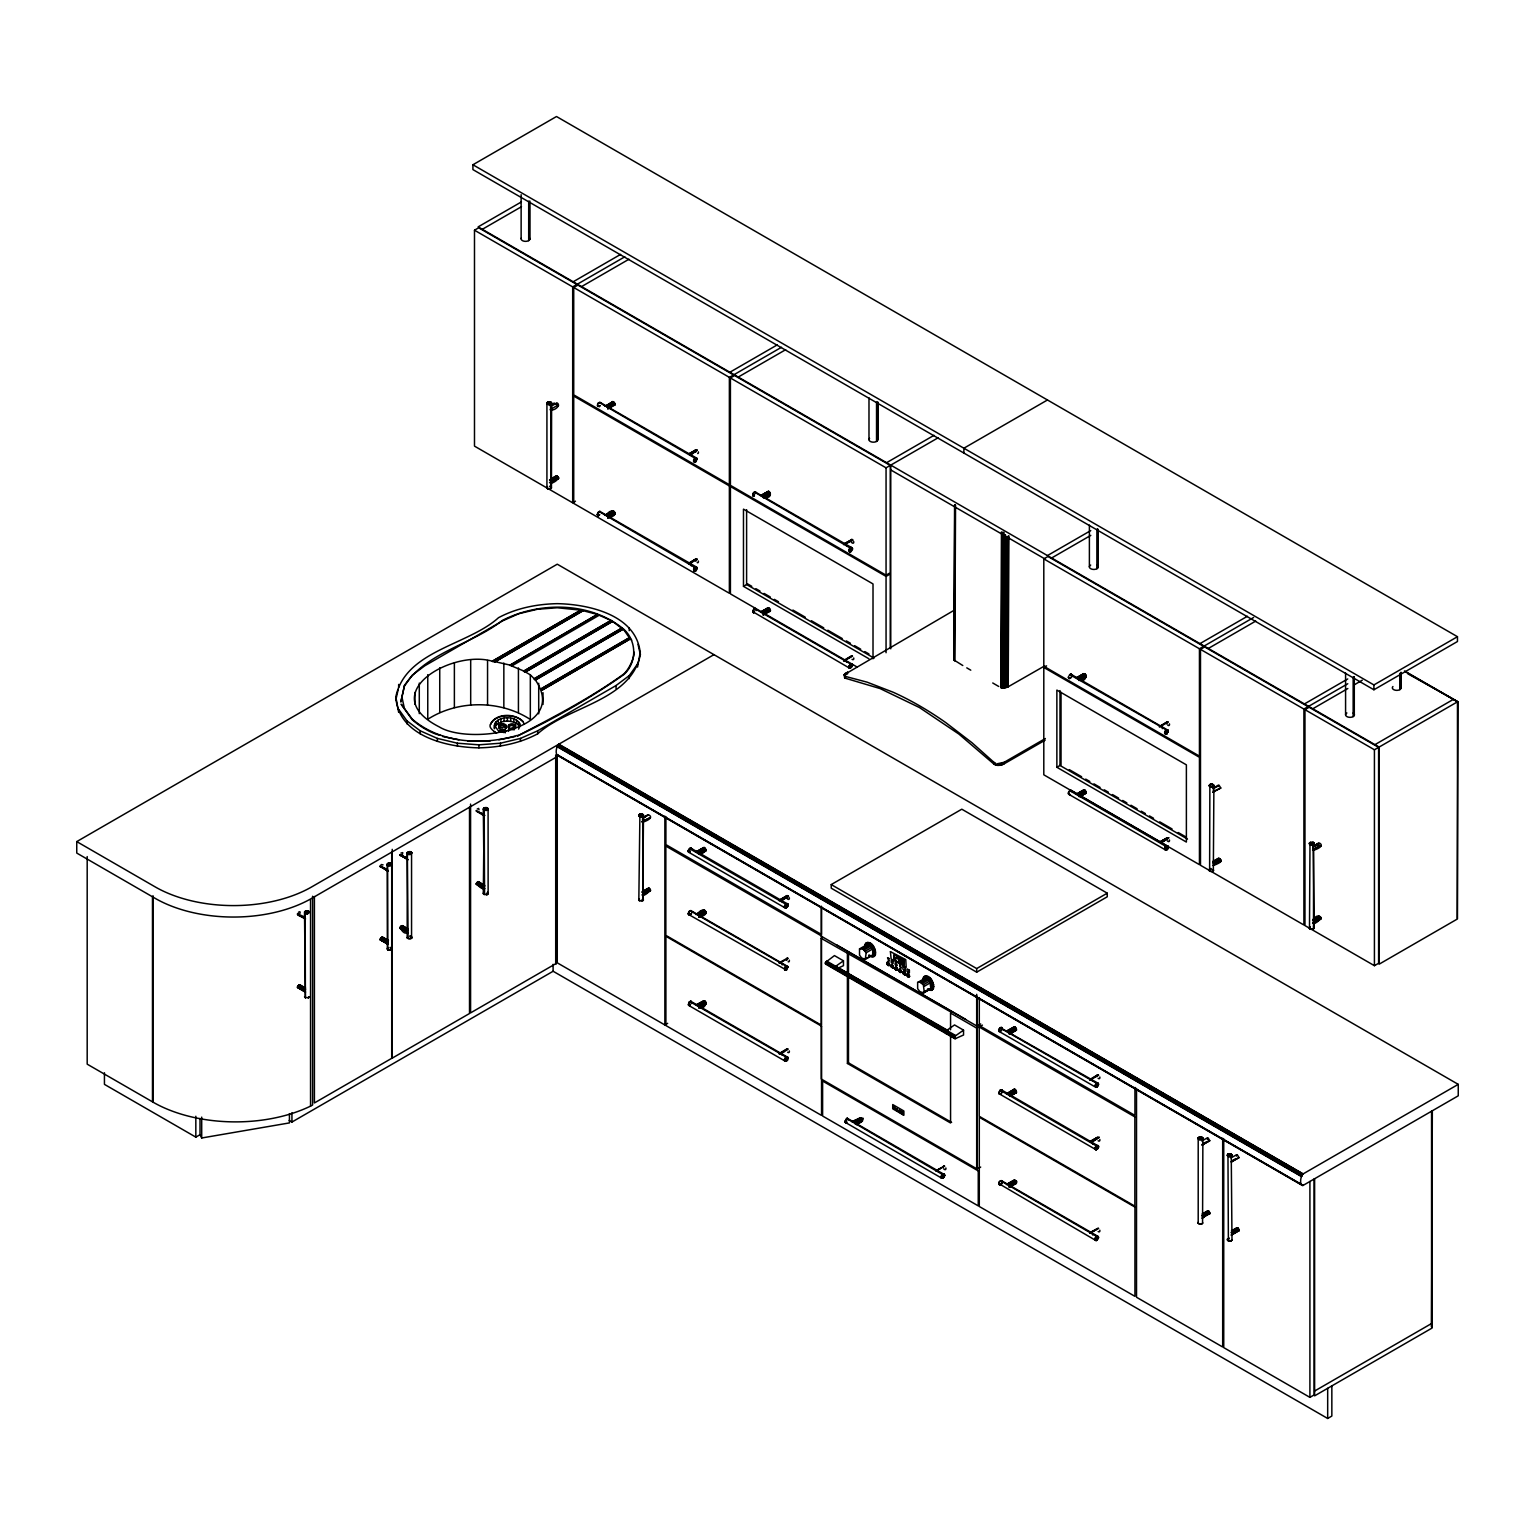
<?xml version="1.0" encoding="UTF-8"?>
<svg xmlns="http://www.w3.org/2000/svg" width="1535" height="1535" viewBox="0 0 1535 1535"><rect width="100%" height="100%" fill="white"/><g stroke="black" fill="none" stroke-linecap="round" stroke-linejoin="round"><path stroke-width="1.5" d="M306.271 910.946L307.576 910.946L304.506 911.982L305.388 997.788L305.177 913.191L307.576 913.747L305.177 913.191M305.158 913.363L305.561 911.08M309.015 911.617C308.497 910.888 309.878 912.941 306.271 913.747M309.341 996.867L308.286 997.769L309.302 997.021M388.01 949.513L387.856 947.728M387.76 863.821L391.348 865.452L387.204 864.972C386.954 861.73 392.327 863.917 390.255 863.073M387.53 949.493L387.204 948.381M387.53 863.86L387.76 949.532M391.694 949.493L390.178 947.958C393.344 947.018 390.523 951.163 392.039 948.381M391.694 863.86C392.634 866.258 391.31 862.401 390.792 864.761M407.044 937.674C408.252 936.12 407.715 939.88 407.37 937.386M407.849 852.385C409.672 857.451 413.241 848.606 407.849 852.884M407.37 853.057L408.099 938.576M407.696 938.307L411.111 938.557L410.114 935.889M411.553 938.038L411.553 852.405M483.314 893.639L484.197 807.813L484.542 894.464L483.352 893.063M483.64 808.369L483.314 809.482L484.101 808.35M483.851 808.331L486.365 810.518L488.092 809.329L485.079 807.717L486.365 807.583M487.804 894.003L487.497 892.238L486.902 894.464L488.13 893.639L488.092 808.6M488.13 809.482L487.804 808.369M547.458 488.706C550.182 489.358 545.443 488.84 547.419 486.518M547.419 404.415L551.564 402.861L549.837 404.779L546.767 403.763L547.534 402.132L550.931 402.228L550.796 487.804M547.323 402.611L547.822 403.686M549.818 489.07L548.532 488.936L550.854 488.802L550.547 487.247M551.449 488.188L551.602 403.014L550.547 402.112L551.602 403.014M597.537 405.662C598.228 405.643 595.887 404.377 599.283 406.564L600.166 405.777M638.713 900.162L641.688 901.237L642.263 899.452M638.713 815.699L639.462 814.72L639.308 816.505L641.726 816.869L643.491 815.852L642.263 814.279L643.491 815.104L642.704 900.393M638.829 900.277L639.903 814.279L638.675 815.852M638.829 814.836L639.347 816.332L643.491 815.852M639.212 900.412L639.423 898.973M642.935 900.412L642.858 814.471L639.308 814.471M688.332 913.287L688.563 914.591M690.251 850.908L688.236 851.004L690.251 852.443M597.748 513.553L597.364 514.59L599.763 511.347L696.852 567.278C698.905 568.526 690.808 570.348 695.163 567.01L696.967 567.681L696.218 570.387L697.159 568.295M752.668 611.39L753.129 612.542L754.664 608.589L852.309 664.981L852.155 666.42L852.309 664.981M754.069 495.268C754.452 497.781 750.749 493.56 754.664 494.73M787.743 1058.018L689.771 1001.549L691.134 1001.3L689.062 1002.413L690.942 1001.242M787.877 967.031L786.131 970.216L787.896 967.165L690.251 910.773L689.062 911.636L690.366 910.735M788.127 904.998L787.743 906.187L787.666 903.846L787.896 905.42L689.656 848.702L691.134 848.126L689.062 849.22L690.059 848.279M852.558 548.839L852.155 550.029L852.078 547.688L852.309 549.242L754.664 492.198L753.493 493.061L754.664 492.198M845.919 1122.91L844.883 1121.529L846.629 1118.516L944.466 1175.657L944.236 1174.083L944.62 1175.522M998.748 1183.619C999.65 1181.029 997.712 1184.828 1000.168 1183.888M998.748 1030.426C997.769 1027.913 1001.664 1033.515 999.573 1030.848M1068.398 793.384C1068.456 790.391 1068.878 796.492 1068.475 793.077M1068.398 677.28L1069.511 678.796C1067.458 674.057 1068.552 680.216 1071.085 677.664M1098.638 1237.613L1000.762 1180.818L999.515 1181.566L1002.278 1180.952M1098.638 1084.42L1000.168 1027.97L1001.645 1027.395L999.573 1028.488L1000.571 1027.548M1168.288 847.224L1167.886 848.414L1167.809 846.073L1168.058 847.646L1069.837 790.717L1072.159 791.6M1167.809 732.022C1166.37 733.135 1170.361 729.777 1166.274 729.835L1164.758 731.754L1166.159 733.96L1164.509 732.905L1165.986 734.114M1201.118 1224.124C1203.056 1223.376 1197.991 1225.256 1198.087 1222.378M1201.656 1138.605C1205.282 1139.91 1197.626 1136.572 1198.048 1138.816M1199.295 1138.605L1199.833 1139.833L1198.605 1137.665M1202.327 1223.376L1202.212 1223.76M1201.118 1136.917L1198.701 1137.416L1202.884 1138.068L1202.557 1223.337M1210.827 868.503L1209.695 868.887C1207.278 873.684 1217.62 870.479 1211.902 869.482M1209.618 870.671L1209.868 784.999M1213.091 870.172L1212.65 869.731M1213.341 870.671L1213.897 785.383L1212.65 784.558L1213.897 786.131L1212.113 787.148L1209.1 785.958L1212.074 786.764L1213.552 785.018M1227.348 1155.548L1228.115 1154.569L1227.962 1156.354L1230.36 1156.718L1232.144 1155.702L1231.588 1154.55L1232.144 1155.702M1228.115 1240.242C1226.906 1238.649 1230.705 1242.352 1229.286 1240.932M1229.17 1153.706L1230.36 1153.936L1227.962 1154.301L1228.365 1239.186M1231.588 1240.261C1233.795 1238.131 1228.614 1242.678 1231.454 1240.645M1231.991 1240.127L1231.243 1154.032C1230.705 1152.593 1232.624 1157.217 1227.866 1155.126M1309.489 928.445L1309.988 842.638L1312.387 842.12L1313.519 842.638L1313.519 926.775C1315.61 931.649 1307.762 927.562 1310.142 928.56M1309.489 843.003L1309.336 844.02L1310.583 842.466M1309.892 928.579L1310.238 927.332M1310.142 842.888C1311.926 847.473 1309.7 841.084 1309.988 844.672L1313.519 844.672L1313.365 843.387L1313.519 844.672M1313.615 928.579L1313.519 926.775M1313.288 842.35L1314.171 928.176L1313.116 929.078M962.79 665.518L953.83 659.916L954.578 504.919M954.079 660.261L954.808 506.895M954.405 660.587L955.135 504.861M954.808 660.875L955.538 505.13M1001.453 531.916L1000.724 687.642L1007.574 687.124L1044.606 665.941M1001.281 687.834L1002.01 534.487M1001.894 687.968L1002.624 532.242M1002.566 688.064L1003.295 532.319M1003.257 688.083L1004.005 532.357M1003.986 688.064L1004.715 534.717M1004.734 687.987L1005.463 534.64M1005.483 687.834L1006.192 536.905M1006.212 687.661L1006.922 536.713M1006.922 687.411L1007.632 536.463M1007.574 687.124L1008.303 536.195M1008.207 686.817L1008.917 535.868M492.332 661.24L580.825 610.143L492.332 661.24C451.923 649.171 374.387 694.031 439.432 726.995C468.866 745.012 570.195 730.948 535.293 679.851L622.98 629.235L621.656 628.199L534.161 678.7L535.293 680.159L622.98 629.235M894.521 1108.75L894.54 1107.119L895.96 1109.594M896.862 1110.093L896.881 1108.481L897.841 1110.668M899.184 1111.436L899.203 1109.805L899.702 1111.743M900.585 1112.261L900.623 1110.63L901.563 1112.817M902.446 1113.335L902.465 1111.705L903.002 1113.642M870.153 943.219L869.386 944.908A6.428 3.703 60 0 0 864.838 947.536L866.2 942.835C875.564 939.42 879.977 962.656 868.714 955.115M929.73 990.363L928.675 989.461A6.428 3.703 60 0 0 930.671 981.786A6.428 3.703 60 0 0 923.091 979.867L924.319 976.375C933.203 972.921 938.269 995.313 927.505 988.943M600.799 402.611L598.036 403.225L599.283 402.477L697.082 459.425L695.163 457.833M689.004 911.521L688.467 913.843M689.004 1002.297C689.119 1005.981 686.97 1004.811 690.251 1004.082M753.416 492.946L753.129 496.15L752.745 494.692M999.515 1181.566L999.016 1182.43M1069.339 791.273C1066.23 794.055 1073.464 788.376 1069.837 790.717M786.304 907.876L787.014 903.482M787.186 1056.809C784.538 1058.037 789.431 1057.193 786.131 1056.905C783.253 1059.438 787.8 1063.563 788.127 1058.191M850.543 551.641C854.534 548.053 846.879 555.248 850.428 548.954L851.426 547.323L849.009 549.453L849.22 551.564M849.22 667.974L850.543 663.945L849.929 666.209C852.846 667.955 851.522 667.456 849.009 667.898M1097.813 1148.832L1098.177 1147.585L1095.952 1149.792L1097.525 1148.717M1167.521 849.335C1164.605 852.347 1169.747 846.15 1167.329 849.315M558.567 744.398L1302.985 1174.006C1300.107 1176.578 1299.454 1186.248 1303.119 1185.385L1458.25 1095.817L1458.25 1084.362L1303.119 1173.91L558.836 744.206C555.977 746.509 554.634 756.083 558.836 755.661M899.606 965.688L901.007 967.587L899.606 964.613L900.297 966.091M388.969 865.989L389.18 865.011M411.84 852.616L411.226 854.17L408.809 854.534L409.039 853.556M548.532 404.779L548.762 403.801M640.44 816.869L640.651 815.891M1210.827 787.148L1209.618 785.555M1229.074 1156.718L1229.286 1155.74M408.809 851.752L410.094 851.618M548.551 401.863L550.95 402.362M1210.827 784.231L1212.113 784.231L1209.695 784.73M864.742 948.246L866.2 942.835M875.775 952.947L873.914 952.774A6.428 3.703 60 0 1 869.386 955.403C877.886 958.128 872.59 942.068 866.162 944.581M922.669 980.021L924.319 976.375M928.675 989.461C935.909 989.173 929.961 976.087 924.281 978.14M1045.143 740.158L1003.967 763.931C1001.108 765.735 993.49 766.675 993.701 762.108L971.962 742.71L945.79 722.62A339.523 196.019 60 0 0 893.178 692.247L867.026 682.135L844.806 676.263L844.212 674.69L954.597 609.99M994.085 764.2L993.701 762.108M994.776 764.603L994.296 762.569M995.563 764.929L994.987 762.972M996.407 765.159L995.755 763.298M997.328 765.313L997.52 763.701L1004.159 762.3L1045.354 738.527M998.268 765.37L998.479 763.758M999.247 765.351L999.458 763.739M1000.244 765.236L1000.455 763.624M1001.223 765.025L1001.434 763.413M1002.182 764.737L1002.393 763.125M1003.103 764.372L1003.295 762.761M1003.967 763.931L1004.159 762.3M887.038 963.212L889.11 965.4L886.961 963.827L888.247 962.522L887.671 965.074L889.283 965.726L889.283 963.308L887.211 962.119L888.247 965.63M890.972 966.148L892.257 964.824L891.47 966.685L893.121 967.722L890.972 966.148L891.394 964.747M894.982 968.47L896.267 969.947L895.193 967.99L896.267 967.146L895.481 969.007L897.131 970.043L894.982 968.47L895.404 967.069M899.069 970.158L901.141 972.346L898.992 970.772L899.414 969.372L901.141 970.369L899.203 971.482L900.277 972.576L901.755 971.713L899.241 969.065L899.203 971.482M903.002 973.094L905.151 974.667L903.002 973.094L904.288 971.77L905.151 972.691L903.213 973.804L905.324 974.994L905.765 974.034L903.252 971.367L903.213 973.804M907.434 974.015L907.511 975.953L909.507 976.202L908.24 976.701L907.434 974.015L909.775 976.356L908.298 977.2L907.262 973.689L909.334 974.898L907.223 976.126L908.298 976.893M867.102 944.294L867.352 942.471M925.221 977.853L925.471 976.03M599.283 511.654L695.739 568.027L694.28 567.797M693.628 459.752C697.849 462.687 692.381 462.208 694.28 458.62L696.334 457.948M754.107 492.332L755.546 491.948L754.184 492.198M786.304 970.293L784.596 970.082M941.818 1174.736C943.929 1179.398 941.684 1177.921 941.818 1174.736L943.871 1174.812L943.584 1173.719M1000.206 1090.195L1001.645 1089.812L1000.206 1090.195L1098.408 1147.106L1098.177 1145.551M1069.837 674.633L1071.277 674.249L1069.837 674.633L1166.274 729.835L1166.159 733.96M1096.642 1087.068C1096.374 1085.053 1093.726 1087.989 1097.813 1086.204L1098.408 1083.998L1098.331 1085.264M508.238 731.389L509.946 729.509L514.417 729.739M408.809 854.534L407.082 853.345M1198.739 1139.296L1198.854 1138.183M613.309 405.067L614.71 405.278L614.979 403.724L612.83 401.575L606.67 405.758M609.318 517.564C621.08 514.724 611.621 506.07 606.67 514.916M695.777 452.077C700.881 443.039 679.545 464.357 697.178 450.081M703.395 849.834L704.277 847.531L705.947 850.793L699.883 854.419M767.807 493.675C767.941 486.192 774.196 499.086 765.62 497.148M699.883 916.855C712.087 914.265 702.934 904.998 697.638 914.054M703.049 1001.703C707.788 998.153 706.177 1009.704 699.883 1007.612M768.21 610.681L769.707 611.544L770.455 610.489L768.21 607.687L762.07 611.87M780.432 962.234L779.204 963.212L788.146 958.377M852.04 655.886L843.617 661.029L852.558 656.193M787.628 1048.846L779.204 1053.989L788.146 1049.134M856.856 1124.503C879.018 1108.174 834.368 1130.125 860.348 1117.691M1013.906 1029.102L1014.788 1026.8L1016.458 1030.062L1010.797 1033.535M1083.192 674.652C1087.586 671.006 1086.761 682.365 1080.448 680.389M1010.395 1096.124L1016.458 1092.479L1015.307 1089.524L1013.906 1089.313L1013.637 1090.848M1016.458 1182.065C995.447 1194.479 1026.282 1179.647 1013.561 1180.971M1083.288 791.388L1084.439 789.758L1086.089 793.019L1080.045 796.646M1098.139 1074.922L1089.716 1080.064L1098.657 1075.229M1167.291 721.699L1159.347 726.918L1168.308 722.083M1096.892 1138.337C1107.426 1132.619 1078.817 1150.118 1098.657 1137.646M1098.657 1228.422L1089.716 1233.257L1096.892 1229.094M1166.542 838.858C1177.076 833.14 1148.449 850.639 1168.308 838.168M498.952 725.364L501.657 727.955L506.224 725.844L501.523 723.829L498.952 725.364L499.374 728.492L499.374 726.995M505.763 726.918L505.763 728.415L506.089 725.288M308.65 997.654L305.158 997.52M487.382 894.521L483.947 894.291M695.72 461.786C692.937 464.856 698.291 455.396 697.082 459.425M697.082 458.984L696.046 461.133M693.839 571.02L695.72 570.943L693.839 571.02L693.628 568.909M694.53 569.255L693.609 570.157L693.839 569.024M752.745 495.133L753.129 494.097M688.332 851.292C688.735 846.955 688.601 855.283 688.332 850.87M688.332 913.728L688.716 912.692M752.745 611.544L753.129 610.508M691.767 912.96L691.556 911.656M755.987 610.661L755.968 609.472M689.656 1004.619L688.332 1004.485L689.196 1002.24M691.575 1003.621L691.556 1002.432M849.949 550.624L848.989 550.7L849.853 548.455L851.714 547.65M849.009 549.453L850.256 551.832M849.738 550.7L849.661 548.34M785.69 907.377L784.596 907.665L784.596 905.612L787.186 903.616M784.366 906.782L787.301 903.827M784.596 905.612L786.131 907.626M784.807 970.158L785.248 966.916L787.301 966.244M787.378 966.743L784.577 969.295L785.248 966.916M784.596 968.048L786.131 970.043M849.949 667.015L849.22 665.96L850.735 664.099M849.009 665.864L850.256 668.243M849.738 667.111L851.426 663.715M785.69 1060.551L784.596 1060.858L784.596 1058.805M784.366 1059.975L785.037 1059.016M787.896 1057.922L786.131 1060.992M945.541 1033.304L946.02 1030.944L954.521 1024.939L963.539 1030.139L963.539 1035.012L955.039 1038.792L825.465 963.98L825.465 962.445L834.445 955.595L843.463 960.814L843.463 965.668L839.549 967.472M836.767 967.856L836.767 966.34M846.821 1121.145C842.485 1124.694 847.378 1116.828 847.493 1118.286M963.539 1030.139L955.039 1036.144L954.559 1038.523M942.26 1177.614L941.166 1177.901L941.166 1175.848M941.607 1176.059L941.607 1177.978M944.62 1175.1L944.313 1176.424L944.697 1175.234M1071.027 674.728L1071.929 676.666M1071.488 676.455L1071.718 675.362C1069.396 674.153 1067.919 677.069 1070.221 674.402M1071.718 676.551L1071.718 674.537M1001.185 1029.429L1002.278 1027.759M1001.376 1029.448L1002.086 1027.683M1001.837 1029.601L1001.837 1027.683M1002.086 1029.697L1002.317 1028.565M999.074 1093.86C999.496 1092.459 997.443 1092.248 1000.762 1094.129L1001.645 1093.342M1001.568 1090.982L1002.086 1092.114L1001.05 1089.85M1002.278 1092.229L1002.278 1090.195L1001.185 1090.483M1001.837 1182.794L1001.837 1180.876M1002.086 1182.89L1001.568 1181.758M1002.278 1183.005L1002.086 1180.876M1164.969 733.039L1166.619 730.161M1164.758 731.754L1164.758 733.788M1095.088 1086.147L1096.642 1082.981C1100.365 1082.636 1094.186 1085.859 1096.815 1083.115L1097.698 1082.885M1168.288 731.12L1168.077 732.272M1095.836 1086.147L1097.87 1083.595M1094.877 1148.468L1096.201 1149.063L1094.877 1148.468L1096.642 1145.417C1098.446 1145.225 1096.623 1150.674 1095.76 1149.734M1095.587 1148.602L1095.107 1147.317M1098.561 1146.549L1098.369 1147.873M1168.02 846.84L1167.329 845.843L1165.391 846.725L1165.199 849.968M1164.969 849.143L1165.391 846.725M1095.107 1240.127L1095.76 1236.961L1097.813 1236.289M1095.107 1238.073L1095.798 1240.146M1095.836 1239.321L1095.76 1236.961M1098.561 1237.325L1095.952 1240.568L999.151 1183.792M508.277 726.036C525.68 720.855 506.089 733.864 508.392 725.499M508.277 727.552C509.658 721.872 517.947 729.029 515.204 727.072M494.903 723.426L494.462 728.684C491.353 713.314 525.814 714.888 518.6 729.087M395.819 696.871C405.509 650.456 467.887 645.391 498.51 617.703C516.566 608.033 536.924 604.099 557.263 603.658C589.593 604.253 637.984 615.382 640.364 654.639C630.693 701.054 568.295 706.119 537.691 733.807C519.617 743.477 499.278 747.411 478.92 747.852C446.608 747.257 398.198 736.128 395.819 696.871L398.659 712.298M395.819 699.883L398.179 689.522M404.511 685.358C397.949 714.984 401.575 698.79 404.511 685.358C426.903 651.991 472.147 644.335 502.482 620.332C540.109 601.298 590.687 601.682 623.977 629.388C636.929 641.438 637.006 662.448 623.977 674.479C590.553 697.984 554.423 718.553 517.448 735.975C552.907 717.44 590.975 697.849 623.977 673.865C629.734 668.301 633.821 658.112 634.3 652.241M521.286 238.136A4.432 2.552 0 0 0 523.339 241.014A4.432 2.552 0 0 0 528.692 240.611L529.997 238.788L528.692 236.985M637.543 667.073L640.364 651.627M869.577 438.338A4.432 2.552 0 0 0 870.71 441.658A4.432 2.552 0 0 0 876.543 441.428L877.847 439.624L877.847 402.515M1090.694 565.072A4.432 2.552 0 0 0 1090.694 568.698A4.432 2.552 0 0 0 1096.969 568.698L1098.254 566.875L1096.969 565.072M1346.886 712.988A4.432 2.552 0 0 0 1346.886 716.596A4.432 2.552 0 0 0 1353.16 716.596L1354.446 714.792L1353.16 712.988M1392.936 686.529A4.432 2.552 0 0 0 1394.068 689.829A4.432 2.552 0 0 0 1399.901 689.618L1400.611 686.529M387.204 864.972L388.086 865.068M411.84 937.808L411.226 936.273M546.767 403.763L547.573 402.63M642.704 899.894L642.743 898.973M887.384 962.426L886.961 963.827M899.414 969.372L898.992 970.772M903.213 972.634L904.23 974.399L903.424 971.693M598.094 514.877L598.401 515.971L598.727 514.935M696.334 458.696L693.839 459.848L694.875 462.131M695.739 568.027L696.334 567.106L694.472 567.912L694.069 571.02M753.493 611.813L753.781 612.906M689.062 913.997L689.368 915.09L691.134 914.073M689.062 1004.773L690.251 1005.636M851.791 548.168L850.543 547.554M999.573 1184.041L999.88 1185.135L1001.645 1184.118M1166.869 730.852L1165.391 730.622M1096.642 1236.174L1097.87 1236.788L1096.355 1237.402M387.357 949.398L387.357 863.956M407.197 937.943L407.197 852.501M546.921 488.188L546.921 402.746M1198.202 1223.241L1198.202 1137.8M1202.884 1222.973L1201.828 1223.875M597.364 514.148L597.748 515.587L597.364 514.59M849.853 668.339L752.917 611.774L754.069 611.659L753.608 612.772M852.328 664.406L852.462 665.538M998.844 1030.139L999.227 1031.578L999.151 1030.599M868.196 944.409L868.714 942.605M926.334 977.968L926.833 976.164M297.425 913.843C317.803 922.247 290.71 914.131 299.402 914.15M300.188 913.114L299.862 911.656L298.385 912.27M298.903 987.677C294.72 988.713 300.937 981.997 300.188 986.276M380.124 866.085L387.492 869.712L380.124 866.085L387.818 871.189M399.963 854.63L407.331 858.257L399.963 854.63L407.677 859.734M387.818 944.332L380.124 939.689L381.582 937.309L382.887 938.518M407.159 932.397C403.82 936.158 396.721 923.744 402.918 926.526M400.481 926.699C410.44 931.342 409.346 934.278 399.963 927.773M476.215 810.614L484.887 815.45M478.997 809.885L478.651 808.427L477.193 809.041M478.21 884.064C472.953 886.367 480.57 878.135 478.651 883.584M477.193 882.184C485.923 884.582 486.537 894.118 477.193 884.659M388.988 863.073L387.875 863.438M522.859 721.297C515.146 713.602 495.229 713.583 490.49 724.405C495.901 711.914 518.83 713.123 524.145 723.752M551.276 402.65L549.818 404.607L546.921 403.436M1228.537 1155.49L1227.635 1154.589L1227.309 1155.702M892.2 967.453L891.048 965.534M896.21 969.755L895.193 967.99M900.22 972.077C899.222 967.817 900.124 973.9 899.414 971.367L900.277 969.468M907.012 975.416L908.24 976.701M498.817 731.236L502.962 729.394L506.128 731.216M927.505 978.467L928.291 976.778M550.528 407.466C549.799 414.009 563.115 405.643 556.706 402.726M551.314 482.969C549.434 479.515 556.342 475.428 558.51 477.5C556.533 483.698 541.74 486 558.682 478.479M644.028 817.81L647.808 814.951L642.417 818.059M650.399 817.752C628.582 826.693 658.112 819.537 648.595 814.816M647.808 889.398L649.113 888.189L650.072 891.048M1212.823 792.309L1220.785 788.031L1218.982 785.095M1213.609 865.318C1214.454 856.645 1230.36 859.6 1213.264 865.491M1218.022 858.698L1220.459 859.312M1318.814 844.979L1318.488 843.118L1313.097 846.226M1321.079 845.919C1299.262 854.88 1328.792 847.704 1319.275 842.984M1319.275 918.602C1325.415 920.041 1315.879 912.02 1314.708 919.12M1202.596 1144.861L1202.596 1143.556M1202.27 1145.033L1209.791 1140.716L1207.987 1137.78M1231.857 1161.765L1231.857 1160.441M1202.596 1218.022C1205.32 1216.468 1212.458 1208.122 1207.201 1212.362M1231.511 1161.918L1239.052 1157.601L1237.229 1154.665M1209.791 1212.554L1209.791 1213.859L1207.987 1213.398M1231.857 1234.908C1234.581 1233.353 1241.719 1225.007 1236.442 1229.247M1231.511 1235.061L1239.052 1230.744L1239.052 1229.439M786.688 1060.839L785.248 1061.222L786.131 1060.8M943.258 1177.882L941.818 1178.266L942.682 1177.863M1165.602 850.332L1166.274 849.834M307.422 910.792L308.688 911.329L307.556 910.811M788.05 1058.478L787.82 1057.174M1211.978 784.193L1213.245 784.73L1212.113 784.231M1311.255 929.366L1310.007 928.963M408.828 938.825L410.094 938.825M954.098 657.843L953.83 659.916M597.595 404.281L598.401 403.264L597.499 404.204M597.537 513.266L598.401 512.421M694.53 460.097L696.41 458.447M752.975 494.001L753.608 492.888M752.975 610.393L753.781 609.376M849.45 549.664L852.155 548.667M688.467 850.064L689.368 849.143L688.716 850.256M688.563 912.577L689.196 911.483M849.45 666.075L849.853 664.866M785.287 905.919L787.935 904.384M787.186 907.089L787.666 905.899L787.359 907.108M786.476 966.455L785.037 970.158M785.287 968.336L785.44 967.05M785.287 1059.112L786.611 1057.461M785.248 1057.692L785.997 1061.03M947.843 1031.981L946.02 1033.592M1164.95 731.85L1167.463 729.95M1165.43 732.041L1165.986 731.063M999.074 1029.429L999.707 1028.335L999.016 1029.237M942.01 1174.87L941.377 1177.978M941.857 1176.155L944.486 1174.62L847.301 1118.305M943.584 1177.249L944.39 1176.232L942.701 1178.036M1000.571 1089.984L999.074 1091.845L1000.762 1090.042M1164.758 847.838L1166.274 845.938M999.074 1182.622L999.707 1181.509M1096.355 1084.209L1095.798 1086.953M1098.177 1085.168L1096.988 1087.145M1097.813 1145.513L1095.952 1146.319L1095.318 1149.427M1095.549 1147.528L1096.642 1145.417M1095.318 1238.189L1095.952 1237.076M1097.87 1236.788L1095.798 1238.38M753.608 609.299L754.779 608.551M851.023 551.641L849.661 551.871L850.735 551.717M786.611 970.216L688.467 914.399M1166.754 733.922C1163.396 735.265 1169.114 732.483 1166.619 733.999M1097.122 1240.261L1095.76 1240.491L1096.815 1240.338M844.864 673.788L844.998 678.125L880.073 688.563L919.484 707.558L958.895 734.075L993.49 763.72M402.4 854.458L402.726 852.597L400.923 853.076M483.602 814.222L484.369 813.205M904.288 971.77L904.23 974.399M908.298 974.092L907.511 975.953L909.161 976.989M506.089 726.803L501.523 725.345L498.99 727.993M391.271 948.093C392.576 949.704 389.046 950.798 391.271 950.011L392.039 949.129M695.777 559.028C677.415 572.632 701.994 552.734 695.777 561.234M787.129 895.577L779.281 900.258L787.129 895.577L788.625 896.44L781.449 900.585L788.146 895.96M786.745 895.73L786.476 897.284M786.745 1048.923L786.476 1050.477M859.965 1117.845L859.965 1120.07M944.198 1165.89C938.806 1170.265 928.023 1174.448 944.716 1166.197M1010.395 1186.881L1016.458 1183.255M1097.256 1074.999L1096.988 1076.553M484.101 808.849L485.079 810.518M411.84 937.079L411.073 938.058M494.903 726.746C500.391 719.205 514.378 719.205 519.866 726.746L519.866 723.426M870.556 945.771L871.611 944.274M928.675 979.33L929.73 977.833M404.511 685.953L412.205 675.227L424.696 665.845L502.482 620.927L518.753 613.712L537.327 609.28L557.263 607.764L580.825 610.143M398.659 709.285L406.967 720.855L420.168 730.794L437.379 738.412L457.411 743.209L478.92 744.84L500.429 743.209L520.48 738.412L537.691 730.794L616.034 685.55L629.235 675.611L637.543 664.041M410.996 936.83L411.322 938.077M505.399 732.809L503.883 731.044L499.547 731.715M546.767 403.014L547.822 402.112M551.602 403.763L550.95 404.415M547.458 486.691L547.573 488.303M307.576 913.747L309.187 912.404M387.204 864.224L388.259 863.322M390.984 864.896L391.271 863.342M391.886 864.646L387.952 865.26M407.044 852.769L408.099 851.867M411.073 852.385L411.226 854.17M411.111 853.805L411.725 852.501M484.35 807.832L483.314 808.753L484.197 894.56M487.343 808.35L487.497 810.135M308.094 997.692L309.187 997.155M410.824 938.576L411.879 937.674M484.062 892.602L483.467 893.926L483.947 892.238M487.075 894.54L488.13 893.639M643.453 814.951L641.649 816.275L639.001 814.74M643.338 815.526L642.263 815.641M642.609 900.93L643.491 900.009M1209.062 785.383L1210.117 784.481M1212.65 785.92L1213.341 784.98M1212.113 787.148L1213.859 785.958M1209.062 869.52L1209.215 870.556L1210.827 868.695M1209.868 870.671L1209.945 869.443M1309.336 843.271L1310.391 842.37M1313.404 844.308L1314.133 843.118M1309.489 927.754L1309.988 926.775M1198.087 1137.915L1199.295 1137.243L1198.048 1138.068M1202.73 1138.49L1199.833 1139.833M1228.365 1154.051L1227.348 1154.8L1228.058 1154.071M1231.492 1156.354L1231.799 1155.241M1231.089 1240.76L1232.144 1239.858M786.688 907.645L785.997 907.837M1097.199 1086.934L1096.508 1087.106M694.722 461.498L693.398 460.903M690.865 848.606L692.016 849.373L691.057 849.296M847.435 1118.842L848.586 1119.61L847.608 1119.533M871.65 946.922L872.974 945.713M897.534 958.799C892.2 957.13 899.414 960.449 896.881 955.96C892.391 952.525 900.585 960.603 897.802 958.3M929.769 980.481L931.093 979.272M599.974 405.662L597.48 405.892M599.091 511.577L598.113 512.306M599.763 514.666L598.113 515.626M695.643 458.389L694.319 461.805M695.336 461.997L696.334 461.267M696.391 567.355L694.108 570.195L696.334 570.425M850.064 665.02L851.714 664.06M690.731 913.805L688.447 914.188M690.942 913.958L689.196 914.956M786.707 904.729L786.304 903.846L784.807 905.727L785.843 907.991M1070.874 677.511L1069.166 678.221M785.843 967.357L787.935 966.801M843.463 960.814L834.963 966.82L834.484 969.18M1070.221 790.506L1069.166 791.331M786.304 1057.039L784.577 1060.052L785.843 1061.184M1167.521 846.553L1165.794 846.994M1001.05 1030.484L999.515 1031.366M942.221 1175.023L943.871 1174.064M942.874 1178.112L943.871 1177.364M1001.453 1183.984L999.707 1185.001M1096.988 1236.5L1095.338 1239.378L1096.355 1240.453M1096.642 1240.261L1098.427 1238.553M305.312 911.579L305.254 912.999L308.65 913.191M1209.215 785.805L1213.245 786.783M1227.463 1155.375L1230.36 1156.718M381.083 864.531L383.059 864.838M380.296 866.872L382.1 866.412M400.136 928.56L401.959 928.099M846.898 674.191L845.977 672.829M472.914 164.763L556.495 116.526L1457.463 636.699L1457.463 641.515L1373.902 689.771L472.914 169.598L472.914 164.763L1373.902 684.936L1457.463 636.699M521.439 201.891L478.133 226.892L1379.121 747.065L1457.463 701.84L1457.463 918.947L1379.121 964.191L1379.121 747.065M474.488 230.212L478.671 227.794L576.853 284.493L572.689 286.892L474.488 230.212L474.488 446.129L572.689 502.808L575.471 501.197M482.316 229.31L521.497 206.688M573.207 281.768L620.62 254.388M577.371 284.186L624.803 256.805M573.725 287.505L577.908 285.088L733.557 374.943L729.374 377.361L573.725 287.505L573.725 394.86L729.374 484.715L729.374 377.361M581.554 286.604L628.985 259.223M550.336 406.295C555.555 400.232 554.653 404.492 558.51 405.662M552.139 405.7L555.747 403.628M550.029 409.73L557.205 405.566M612.83 401.575L606.114 405.816M604.963 406.257L613.309 401.652M613.827 401.959C603.178 406.833 605.999 409.461 614.71 403.053M606.766 406.41L612.158 403.283M607.131 406.602L614.326 402.439M607.783 407.888L614.979 403.724M607.879 408.521L615.074 404.377M607.783 409.058L614.979 404.914M729.892 372.238L777.305 344.857M550.528 479.112L556.246 475.831L557.723 476.464M549.511 480.033L556.706 475.869M550.029 480.244L557.205 476.08M552.312 479.38L555.919 477.308M734.075 374.655L781.488 347.275M550.988 481.107L558.184 476.944M549.511 482.489L554.902 479.38M730.411 377.975L734.593 375.557L890.242 465.412L890.242 572.766L886.06 575.184L730.411 485.329L730.411 377.975L886.06 467.83L890.242 465.412M551.314 481.645L558.51 477.5M550.029 482.873L555.421 479.745M551.487 482.182L558.682 478.018M738.258 377.054L785.671 349.692M696.161 449.697L688.582 454.015L696.66 449.774M690.021 453.88L695.413 450.772M691.92 453.477L695.509 451.405M604.963 515.415L612.83 510.752M605.231 515.05L613.309 510.829M606.114 514.973L613.827 511.117M606.632 515.28L614.326 511.615M614.71 512.229L607.131 515.76M607.783 517.046L614.979 512.901M607.879 517.698L615.074 513.534M607.783 518.235L614.979 514.072M558.491 755.872L311.797 898.301A110.789 63.971 0 0 1 155.093 898.301L76.75 853.057L76.75 841.602L557.263 564.189L1458.25 1084.362M768.21 491.296L760.612 495.594L768.69 491.373M762.07 495.479L767.462 492.351M769.208 491.661C758.616 494.404 762.53 502.099 770.455 494.078M762.511 496.304L769.707 492.159M762.914 496.918L770.11 492.773M763.164 497.589L770.359 493.445M764.315 498.261L770.359 494.615M492.332 661.527L494.807 661.93L583.051 610.681L597.422 614.441L509.793 665.327L597.422 614.441M494.807 661.93L583.051 610.681M688.985 563.019L696.161 558.855M509.793 665.327L511.769 665.998L599.187 615.228L611.007 620.466L523.588 671.236L525.162 672.138L612.542 621.387L525.162 672.138M689.464 563.096L696.66 558.932M689.983 563.403L697.178 559.239M523.588 671.236L611.007 620.466M886.578 462.707L934.009 435.326M938.192 437.744L890.76 465.124L890.76 648.825M534.161 679.007L621.617 628.218M629.427 637.581L541.126 688.85L629.427 637.869L623.977 630.002L612.542 621.387M630.348 638.848L541.778 690.289L630.348 638.848L631.672 640.114M1047.465 399.983L963.884 448.22L963.884 453.055M873.012 658.784L873.012 583.933L743.477 509.14L743.477 586.351L747.66 583.933L751.766 586.312M852.04 539.495L843.713 544.1L852.04 539.495L853.057 540.282L845.363 543.946M843.617 544.637L852.558 539.783M768.21 607.687L760.612 612.004L768.69 607.764M769.208 608.071C758.578 612.945 761.398 615.573 770.11 609.165M763.95 611.467L767.558 609.395M762.511 612.714L769.707 608.551M763.164 614L770.359 609.836M763.26 614.633L770.455 610.489M763.164 615.17L770.359 611.026M713.967 654.639L311.797 886.846A110.789 63.971 0 0 1 155.093 886.846L76.75 841.602M857.01 666.977L730.411 593.872L730.411 486.518L886.06 576.392L890.242 573.975L890.242 647.923M843.713 660.491L851.56 655.81M1047.465 555.574L1090.752 530.592M1043.8 558.893L1047.983 556.495L1203.632 646.35L1199.449 648.768L1043.8 558.893L1043.8 666.248L1199.449 756.122L1199.449 648.768M1051.629 557.992L1090.809 535.37M644.028 817.349L647.636 815.277M641.918 821.82L649.612 817.886M689.771 848.356L690.942 848.049M104.438 1072.754L104.438 1084.362L195.828 1137.128L200.01 1134.71L200.01 1118.478M703.798 847.454L696.199 851.772L704.277 847.531M697.638 851.637L703.049 848.51M704.795 847.838C694.185 850.563 698.118 858.257 706.042 850.256M698.099 852.462L705.294 848.318M698.483 853.095L705.678 848.932M698.751 853.748L705.947 849.603M700.555 853.901L705.947 850.793M642.244 891.528L648.595 887.959M644.028 890.952L647.636 888.88M641.918 892.334L649.113 888.189M649.612 888.554C640.882 890.952 640.268 900.489 649.612 891.029M642.877 893.197L650.072 889.053M643.203 893.735L650.399 889.59M641.918 894.963L650.591 890.127M642.877 895.212L650.591 890.569M1077.014 793.979L1043.8 774.81L1043.8 667.456L1046.582 665.845M289.156 1120.454L291.938 1122.047L553.118 971.252L1327.679 1418.474L1331.843 1416.057L1331.843 1385.913M1076.342 677.894L1083.537 673.731M1083.94 673.577L1076.745 677.741L1084.439 673.654M1084.957 673.961C1074.308 678.835 1077.129 681.463 1085.84 675.055M1078.242 678.604L1085.437 674.441M1080.698 678.835L1086.089 675.726M1078.99 680.523L1086.185 676.379M1080.698 680.024L1086.089 676.916M695.931 914.553L703.798 909.871M704.277 909.948L696.199 914.188M704.795 910.255C694.146 915.129 696.967 917.757 705.678 911.349M698.099 914.898L705.294 910.735M698.751 916.184L705.947 912.02M698.847 916.817L706.042 912.673M698.751 917.354L705.947 913.21M1199.967 643.625L1247.399 616.264M1204.15 646.043L1253.634 617.473M1200.485 649.363L1204.668 646.945L1308.089 706.656L1303.906 709.074L1200.485 649.363L1200.485 865.279L1303.906 924.991L1303.906 709.074M1208.333 648.461L1255.745 621.08M779.204 900.796L787.628 895.653M831.222 884.582L961.793 809.194L1107.253 893.178L1107.253 896.785L976.682 972.173L831.222 888.189L831.222 884.582L976.682 968.566L1107.253 893.178M1056.867 767.27L1186.382 842.063L1186.382 764.852L1056.867 690.078L1056.867 767.27L1061.03 764.852L1061.03 692.343M1159.443 726.381L1167.77 721.776M703.798 1000.647L696.199 1004.945L704.277 1000.724M704.795 1001.012C694.146 1005.905 696.967 1008.514 705.678 1002.125M699.538 1004.427L703.126 1002.355M557.263 756.41L557.263 962.829L664.866 1024.958L667.648 1023.346M698.099 1005.655L705.294 1001.511M698.751 1006.941L705.947 1002.796M698.847 1007.593L706.042 1003.43M698.751 1008.13L705.947 1003.986M779.281 962.675L787.628 958.07M1083.94 789.681L1076.093 794.362L1084.439 789.758M1077.8 793.864L1083.192 790.736M1084.957 790.045C1074.596 793.653 1077.973 798.872 1086.089 791.83M1078.242 794.689L1085.437 790.544M1078.644 795.303L1085.84 791.158M1080.832 795.245L1085.84 793.384M1078.99 796.627L1086.185 792.463M1080.698 796.128L1086.089 793.019M821.302 938.403L951.604 1012.428L950.568 1013.042L950.568 1029.774M859.523 948.899L866.987 944.677L870.633 946.155L872.705 948.975L872.705 955.173L865.241 959.394L861.596 957.917L859.523 955.096L859.523 948.899L862.843 948.975L866.181 952.736L865.241 959.394M861.596 948.476L868.119 944.697M862.843 948.975L869.386 945.215M864.109 949.916L870.633 946.155M865.241 951.201L871.765 947.44M872.59 948.304L874.125 947.402M866.181 952.736L872.705 948.975M1304.424 703.951L1347.73 678.95M864.109 959.375L872.705 955.173M1308.607 706.349L1347.788 683.747M1304.961 709.669L1309.125 707.27L1378.603 747.372L1378.603 963.289L1374.42 965.688L1304.961 925.586L1304.961 709.669L1374.42 749.771L1378.603 747.372M1312.79 708.767L1347.845 688.524M1354.023 684.955L1362.274 680.197M887.172 964.536L889.11 963.424M891.183 966.858L891.221 964.421L892.257 964.536L893.293 968.048L891.183 966.858L893.121 965.745M895.193 969.18L895.903 965.074L897.246 965.477L895.481 962.291L895.02 964.191L897.745 969.41L896.267 970.254L895.193 969.18L897.131 968.048M1212.631 788.664L1218.195 785.21L1218.195 786.534M1214.434 788.069L1218.022 785.997M1214.108 791.043L1220.785 788.031M779.281 1053.451L787.129 1048.77M781.085 1053.586L784.673 1051.513M1166.888 837.957L1159.692 842.101L1167.291 837.803M917.642 982.458L925.106 978.236L929.903 980.999L930.824 988.732L923.36 992.953L919.714 991.476L917.642 988.655L917.642 982.458L919.714 982.035L923.36 984.76L924.3 992.512M1167.77 837.88L1160.095 841.947L1081.158 796.377M919.714 982.035L926.238 978.255M920.962 982.534L927.505 978.774M922.228 983.474L928.752 979.714M923.36 984.76L929.903 980.999M930.709 981.863L932.244 980.961M924.3 986.295L930.824 982.515M922.228 992.934L928.752 989.154M923.36 992.953L930.824 988.732M1374.938 744.648L1453.28 699.423M1457.233 918.218L1458.02 701.84L1407.787 673.75M847.416 953.484L847.416 1063.448L848.471 1062.834L951.604 1122.392M1212.803 861.48L1218.541 858.199M1213.59 861.346L1218.982 858.238M1214.108 861.576L1219.5 858.449M1212.823 862.977L1220.018 858.832M1213.609 864.013L1220.785 859.869M1214.108 864.205L1220.785 861.173M1213.782 864.55L1220.977 860.387M1212.823 865.452L1220.977 860.847M821.302 906.322L821.302 936.216L976.682 1025.917L980.692 1023.922M950.568 1013.042L976.682 1028.124L982.438 1025.111M1312.905 846.553L1318.316 843.444M1312.905 847.013L1318.316 843.905M1314.881 846.514L1318.488 844.423M1312.598 849.987L1317.989 846.879M1014.309 1026.723L1006.711 1031.04L1014.788 1026.8M1008.15 1030.906L1013.561 1027.798M1015.307 1027.107C1004.658 1031.981 1007.478 1034.609 1016.189 1028.201M1008.61 1031.75L1015.805 1027.587M860.847 1117.768L853.153 1121.836M861.365 1118.075C850.755 1120.799 854.688 1128.494 862.593 1120.492M1016.458 1028.872L1009.358 1033.669L1016.554 1029.524M854.669 1122.718L861.845 1118.554M1009.262 1034.206L1016.458 1030.062M855.053 1123.332L862.248 1119.168M855.321 1124.004L862.516 1119.84M856.453 1124.656L862.516 1121.03M1014.309 1089.14L1006.442 1093.822L1014.788 1089.217M1008.15 1093.323L1011.757 1091.251M1015.307 1089.524C1004.945 1093.131 1008.322 1098.331 1016.458 1091.289M1008.61 1094.167L1015.805 1090.004M1008.994 1094.781L1016.189 1090.637M1313.097 919.369L1318.488 916.261M1313.423 919.216L1319.275 916.126M1011.2 1094.704L1016.189 1092.843M1312.598 920.501L1319.774 916.357M1011.143 1095.05L1016.554 1091.941M1009.915 1096.048L1016.458 1092.479M1320.292 916.721C1311.562 919.12 1310.948 928.656 1320.292 919.196M1313.557 921.365L1320.752 917.22M1313.883 921.902L1321.079 917.757M1312.598 923.13L1321.251 918.295M1313.557 923.379L1321.251 918.736M1089.792 1079.527L1097.64 1074.845M937.559 1169.996L941.166 1167.924M821.302 938.096L821.302 1079.047L977.2 1169.056L980.692 1167.061M1006.442 1184.598L1014.309 1179.916M1014.788 1179.993L1006.711 1184.233M1015.307 1180.3C1004.658 1185.173 1007.478 1187.783 1016.189 1181.394M1008.61 1184.924L1015.805 1180.78M1009.358 1186.862L1016.554 1182.717M1090.061 1141.58L1097.256 1137.416M1097.64 1137.262L1090.464 1141.426L1098.139 1137.339M1201.809 1141.023L1207.201 1137.915L1207.527 1139.757M1203.095 1143.748L1206.702 1141.656M1201.809 1144.995L1209.791 1140.716M1089.792 1232.72L1098.139 1228.115M1231.051 1157.908L1236.442 1154.8L1236.442 1156.104M1232.356 1160.633L1235.944 1158.541M1231.07 1161.88L1239.052 1157.601M1202.135 1214.012L1207.527 1210.885M1202.596 1214.032L1207.987 1210.923M1203.095 1214.262L1208.505 1211.134M1201.809 1215.662L1209.004 1211.518M1202.27 1216.161L1209.465 1211.998M1204.898 1215.854L1208.505 1213.763M1202.788 1217.236L1209.964 1213.072M1201.809 1218.138L1209.964 1213.533M1231.396 1230.897L1236.788 1227.789M1231.837 1230.936L1237.229 1227.808M1232.682 1230.801L1236.27 1228.729M1232.356 1231.147L1237.747 1228.038M1231.07 1232.567L1238.265 1228.403M1231.511 1233.046L1238.707 1228.902M1232.029 1234.121L1239.225 1229.957M1231.07 1235.023L1239.225 1230.418M1314.612 1391.036L1432.136 1323.189M1223.74 1138.816L1223.74 1347.615L1309.911 1397.368L1314.094 1394.95L1314.094 1179.034M525.162 671.831L530.323 674.844L530.323 719.474C500.199 699.883 457.986 699.883 427.766 719.282L427.766 674.652M153.001 895.73L153.001 1102.149A116.718 67.386 0 0 0 310.55 1106.121L312.603 1105.027L312.603 896.248M558.51 478.805L556.246 477.845M642.877 822.069L642.436 819.556M1213.264 792.329L1213.264 790.333M1313.557 850.236L1313.097 847.742M1239.052 1230.744L1237.229 1230.283M486.902 807.928L486.211 807.544M410.651 851.944L409.96 851.58M477.193 811.516L483.602 814.03M1070.989 675.496L1072.159 675.496M942.106 1177.019L940.936 1177.019M614.71 514.455L613.309 514.225M851.56 539.418L850.889 541.126M1085.84 677.28L1084.439 677.069M705.678 913.574L703.798 912.864M787.129 957.993L786.745 960.373M705.678 1004.351L703.798 1003.641M862.248 1121.394L860.847 1121.164M943.699 1165.813L943.046 1167.521M1016.189 1183.619L1014.309 1182.909M550.72 403.858L548.628 404.185M483.947 808.101L485.213 807.544M483.986 809.962L487.247 809.578M486.365 810.327L487.458 809.962M410.996 853.613L407.945 853.613M410.114 854.534L411.207 853.997M391.137 865.068L389.065 865.395M305.177 911.176L306.424 910.792M307.48 913.133L308.439 912.807M639.347 814.317L640.575 813.915M642.743 816.14L639.423 816.14M486.211 894.828L487.458 894.425M1209.734 784.596L1210.981 784.193M1309.988 842.638L1313.519 842.638M1313.116 843.943L1311.12 844.864M1312.31 844.442L1313.615 842.868M1312.387 844.864L1313.499 844.499M1201.828 1138.74L1199.967 1139.028M1227.962 1154.301L1229.286 1153.879M1231.243 1155.797L1230.283 1156.124M1231.377 1155.989L1228.058 1155.989M1230.36 1156.546L1231.799 1154.589M1229.074 1238.073L1227.866 1240.261M1229.113 1238.476L1227.635 1240.222L1227.309 1239.11L1228.115 1239.743M873.3 949.8L875.027 949.263M931.438 983.359L933.146 982.822M598.036 406.219L599.283 406.564M598.727 511.788L599.974 511.347M598.803 515.184L597.537 514.839M755.757 492.255L755.968 493.08M754.318 495.959L752.86 495.613M754.184 608.608L755.354 608.282M754.318 612.35L752.86 612.004M850.543 663.945L851.599 663.849M851.023 664.501L852.347 664.617M689.004 852.098L690.059 852.309M689.906 852.117L688.447 851.772M1069.223 794.554L1070.394 794.67L1068.609 793.998M1167.521 846.284L1165.43 848.145L1165.986 850.217L1068.609 794.209M689.004 1005.271L690.059 1005.483L688.447 1004.964M835.616 966.244L947.843 1030.465M786.476 1057.231L787.877 1057.807M787.378 1057.519L785.997 1058.306M1000.283 1027.625L1098.427 1083.441M1000.206 1030.925L999.016 1030.81M846.629 1122.545L845.017 1122.008M845.766 1122.776L846.802 1122.68M1000.206 1093.342L998.959 1093.457M999.573 1094.033L1000.762 1094.129M943.737 1173.853L942.874 1174.083M1096.988 1145.743L1098.446 1146.089L1001.242 1089.754M1097.87 1146.012L1095.798 1147.604M1000.206 1184.118L999.016 1184.003M999.515 1184.56L1000.762 1184.905M440.411 735.38C431.239 733.346 420.206 726.707 412.205 719.704C405.182 709.918 391.252 690.558 412.205 719.109C440.756 743.573 482.623 745.569 517.448 735.38M515.127 736.531L498.856 739.812M200.01 1134.71L201.699 1137.991L289.443 1122.91L289.443 1113.623M639.558 900.93L638.675 900.009M1209.945 871.208L1209.1 870.422M1228.192 1240.779L1227.309 1239.858M873.76 951.335L875.583 951.144M931.879 984.875L933.702 984.703M467.849 741.098L490.01 741.098M694.472 462.227L693.628 461.786M942.01 1178.343L845.037 1122.219M1210.827 786.975L1212.113 786.975M485.213 809.712L486.288 809.904M485.118 810.115L486.326 810.115M640.44 813.953L641.726 813.953M640.44 816.697L641.726 816.869M1311.255 844.231L1312.252 844.231M1312.367 844.653L1309.489 843.694M408.866 854.151L410.094 854.362M932.033 986.333L933.894 986.487M887.671 965.074L887.172 963.366L888.247 965.323M891.682 967.395L893.121 967.722M895.692 969.717L897.131 970.043M899.702 972.02L901.141 972.346M903.712 974.341L905.151 974.667M494.807 661.623L509.793 665.039M1165.66 848.203L1166.159 850.064M1096.009 1085.245L1095.107 1084.9M580.825 610.45L583.051 610.968M504.056 732.579L498.261 730.641L494.462 725.364M442.732 736.531L458.984 739.812M873.76 954.041L875.583 954.501M931.879 987.6L933.702 988.06M308.784 912.155L308.784 911.579M547.534 404.05L548.59 404.396M549.837 486.135L550.931 486.691M549.799 486.537L551.449 487.497M641.515 814.03L642.858 814.471M407.715 853.997L408.828 854.362M388.988 865.817L387.357 864.646M1200.965 1136.879L1202.212 1137.282M410.094 936.081L411.725 937.943M306.367 913.133L304.832 912.25M390.255 947.364L391.886 948.707M387.856 949.762L390.255 950.28L387.875 949.916M1228.058 1240.74L1229.17 1241.105M523.588 670.929L511.769 665.998M873.3 955.039L875.027 955.749M931.438 988.598L933.146 989.308M1320.292 846.054L1319.275 845.459M597.422 614.748L599.187 615.228M611.007 620.754L612.542 621.694M400.136 855.417L406.833 858.449M380.296 940.015L385.189 942.01M494.27 731.888C502.214 735.802 487.151 729.087 490.49 724.405M872.59 955.71L874.125 956.574M930.709 989.269L932.244 990.133M1404.448 670.929L1458.02 701.84M1405.638 671.908L1457.463 701.84M890.76 469.94L1045.393 559.22M599.763 402.189L696.948 458.293M755.143 491.91L852.328 548.014M1070.874 674.191L1168.058 730.295M1043.8 667.456L1199.449 757.311L1199.449 864.665L1164.163 844.308M755.872 588.673L759.998 591.052M764.104 593.431L770.263 596.981M774.388 599.36L778.494 601.739M792.885 610.047L805.223 617.166M811.382 620.735L823.719 627.853M827.845 630.233L842.235 638.541M846.341 640.901L850.448 643.28M854.573 645.659L860.732 649.209M864.857 651.588L868.963 653.968M1069.262 769.611L1081.599 776.729M1085.706 779.108L1089.812 781.488M1093.937 783.848L1100.096 787.417M1104.221 789.796L1108.328 792.156M1112.434 794.535L1118.612 798.104M1122.718 800.464L1126.824 802.843M1130.95 805.223L1137.109 808.772M1141.215 811.152L1145.34 813.531M1149.446 815.91L1153.553 818.27M1159.731 821.839L1172.068 828.958M1178.228 832.526L1186.459 837.266M874.087 658.131L746.605 584.528L746.605 509.678M1187.476 839.069L1059.994 765.466L1059.994 690.596M743.477 586.351L868.887 658.745M1071.085 790.276L1168.058 846.399M558.299 744.628L1302.716 1174.217M558.049 744.897L1302.467 1174.467M557.934 745.051L1302.217 1174.755M1302.121 1174.927L557.723 745.377L1301.833 1175.426M557.474 745.895L1301.776 1175.599M557.416 746.068L1301.661 1175.964M557.32 746.413L1301.584 1176.309M557.282 746.758L1301.565 1176.635M557.263 754.76L1303.119 1185.385M557.282 754.913L1302.985 1185.442M557.359 755.316L1302.582 1185.576M690.731 848.068L787.915 904.173M690.539 848.164L691.556 849.239M1001.05 1027.433L1001.799 1028.508M1098.446 1083.652L1095.549 1085.091L1096.355 1087.279M998.959 1031.04L1001.453 1030.81M688.563 852.174L785.44 908.106M999.074 1031.443L1095.952 1087.375M836.422 944.754L965.668 1019.393M826.597 961.025L955.71 1035.569M825.945 961.62L955.039 1036.144M825.465 962.445L954.559 1036.988M825.274 963.328L955.71 1038.619M690.731 910.485L787.915 966.589M688.505 913.958L690.251 914.86M998.978 1093.668L1096.163 1149.792M476.215 811.056L483.928 815.699M847.416 1063.448L950.568 1122.987L950.568 1034.552M903.885 1114.161L903.866 1110.995L892.718 1104.548L892.718 1108.807L903.885 1115.254L893.159 1107.963L893.178 1106.332L893.639 1108.232M690.731 1001.261L787.915 1057.366M1001.242 1180.53L1098.427 1236.634M478.21 881.608L484.561 885.158M479.169 882.51L482.757 884.582M477.692 881.819L484.887 885.964M476.733 882.683L483.928 886.827M480.014 885.1L483.602 887.192M688.563 1005.348L785.44 1061.299M476.406 883.22L483.602 887.384M476.215 883.757L484.887 888.592M476.215 884.218L483.928 888.842M399.963 855.091L408.118 859.696M847.09 1118.401L848.126 1119.476M381.582 866.776L385.189 868.868M380.124 866.546L388.278 871.151M402.4 925.586L408.137 928.867M401.959 925.624L407.351 928.733M401.441 925.835L406.833 928.963M400.923 926.219L408.118 930.363M400.136 927.255L407.331 931.4M401.441 928.464L406.833 931.591M399.963 928.234L408.118 932.839M382.56 937.06L388.278 940.322M382.1 937.079L388.47 940.648M381.582 937.309L386.993 940.418M381.083 937.674L388.278 941.838M380.622 938.173L387.818 942.317M380.296 938.71L387.319 943.392L380.124 939.247M380.124 939.689L388.278 944.294M298.385 914.745L305.58 918.889M297.425 914.304L305.12 918.928M299.862 984.798L305.58 988.06M299.402 984.837L304.793 987.945M298.903 985.048L304.295 988.156M298.385 985.412L305.58 989.576M297.924 985.911L305.12 990.056M297.598 986.449L304.621 991.13L297.425 986.986M298.385 987.888L305.58 992.051M297.425 987.446L305.12 992.07M966.781 667.859L970.772 670.181M992.742 682.979L998.729 686.471M929.769 989.557L931.093 990.497M871.65 955.998L872.974 956.938M1219.5 861.077L1218.541 860.214M621.617 628.506L622.98 629.542M1096.642 1082.981L1097.218 1083.998M870.556 955.902L871.611 956.804M1068.705 678.297L1068.475 676.993M999.074 1184.636L998.844 1183.332M1313.116 842.37L1314.171 843.271M1212.842 784.481L1213.897 785.383M1309.336 928.176L1310.391 929.078M547.669 403.858L547.112 402.65M1201.828 1137.166L1202.884 1138.068M1198.202 1138.49L1201.08 1139.45L1202.327 1137.665M546.767 487.919L547.822 488.821M1198.048 1222.973L1199.104 1223.875M642.436 814.202L643.491 815.104M487.075 807.832L488.13 808.753M410.824 851.867L411.879 852.769M308.286 911.08L309.187 911.694M304.506 996.867L305.561 997.769M530.323 674.844L534.161 678.7M1202.73 1137.8L1202.884 1138.816M877.252 438.338L877.847 439.624M629.427 637.869L630.348 639.155M904.249 963.04L904.249 960.603L904.249 965.707L904.249 963.27M898.8 959.893L898.8 957.437L898.8 962.56L898.8 960.104M1200.907 1138.855L1201.118 1139.833M549.626 403.801L549.837 404.779M486.211 809.712L487.593 808.331M390.043 865.011L390.255 865.989M1166.888 724.079L1166.542 722.774M907.089 974.802L907.434 975.991M864.55 946.462L864.838 947.536M1167.962 730.104L1168.288 731.274M1167.962 846.207L1168.288 847.378M1098.331 1145.686L1098.561 1146.99M852.232 547.822L852.558 548.993M787.82 903.981L788.127 905.151M697.159 568.43L696.967 567.681M638.004 644.297L640.364 654.639M401.901 696.871L404.511 708.978M922.861 978.447L923.111 979.829M864.742 944.888L864.992 946.27M847.473 671.85L847.685 673.692M845.363 673.309L845.574 675.17M845.286 676.417L845.497 678.278M844.806 676.263L844.998 678.125M844.48 674.249L844.691 676.11M844.212 674.69L844.634 677.914M923.418 977.219L923.571 978.812M865.299 943.66L865.452 945.253M1432.328 1110.707L1431.56 1327.065L1431.56 1111.167M1432.136 1110.899L1432.136 1328.005L1314.612 1395.852L1314.612 1178.746M1401.052 672.234L1401.052 688.467M1400.611 672.848L1400.611 689.081M1399.901 673.366L1399.901 689.618M1374.42 749.771L1374.42 965.688M1373.902 684.936L1373.902 689.771M1354.292 677.012L1354.292 715.444M1353.851 676.628L1353.851 716.077M1353.16 677.165L1353.16 716.596M1345.581 673.04L1345.581 714.792M1327.679 1388.331L1327.679 1418.474M1309.911 1181.451L1309.911 1397.368M1222.685 1138.222L1222.685 1347.001L1136.514 1297.248L1136.514 1088.449M1134.941 1087.432L1134.941 1115.408L979.292 1025.553L979.292 997.577M1098.254 529.767L1098.101 567.547M1097.659 528.731L1097.659 568.161M1096.969 529.249L1096.969 568.698M1089.389 525.124L1089.389 566.875M977.2 996.33L977.2 1025.917M977.2 1028.124L977.2 1169.056M976.682 968.566L976.682 972.173M976.682 994.335L976.682 1025.917M976.682 1028.124L976.682 1168.768M886.06 467.83L886.06 575.184M886.06 576.392L886.06 652.74M877.694 401.844L877.694 440.296M877.252 403.551L877.252 440.91M876.543 401.997L876.543 441.428M868.983 397.872L868.983 439.624M848.471 952.89L848.471 1062.834M821.551 906.494L821.551 934.489L665.902 844.615L665.902 816.639M664.866 816.159L664.866 1024.958M629.235 627.642L629.235 630.655M629.235 675.611L629.235 678.643M616.034 685.55L616.034 688.563M572.689 286.892L572.689 502.808M556.226 756.467L556.226 964.038M555.708 754.951L555.708 963.731L470.573 1012.889L470.573 804.091M553.099 964.325L553.099 971.271M543.025 692.707L543.025 704.45M538.708 683.286L538.708 713.833M537.691 730.794L537.691 733.807M529.844 201.008L529.844 239.46M529.402 202.716L529.402 240.074M528.692 201.162L528.692 240.611M521.133 194.715L521.133 238.788M520.48 738.412L520.48 741.424M518.427 667.936L518.427 712.566M518.581 721.623L518.581 724.942M516.527 720.068L516.527 723.388M515.53 725.441L515.549 728.05M515.146 724.942L515.146 726.439M514.551 724.501L514.551 725.997M514.609 727.513L514.609 729.01M513.841 718.898L513.841 722.217M513.784 724.155L513.784 725.671M512.901 723.944L512.901 725.46M511.942 723.887L511.942 725.403M510.982 723.964L510.982 725.479M510.733 718.15L510.733 721.469M510.1 724.194L510.1 725.69M509.332 724.52L509.332 726.036M509.39 727.552L509.39 729.048M508.757 724.98L508.757 726.477M508.795 727.11L508.795 728.607M507.375 717.9L507.375 721.22M506.224 725.844L506.128 727.897M505.706 724.789L505.706 726.285M505.207 727.36L505.207 728.876M505.399 730.199L505.399 731.715M505.092 724.347L505.092 725.863M504.727 729.816L504.727 731.312M504.324 724.021L504.324 725.518M504.036 718.15L504.036 721.469M503.883 729.528L503.883 731.044M503.845 663.043L503.845 707.673M503.422 723.81L503.422 725.326M502.962 729.394L502.962 730.89M502.463 723.752L502.463 725.268M501.983 729.394L501.983 730.89M501.523 723.829L501.523 725.345M501.062 729.528L501.062 731.044M500.909 718.898L500.909 722.217M500.621 724.059L500.621 725.575M500.429 743.209L500.429 746.221M500.218 729.816L500.218 731.332M499.873 724.405L499.873 725.921M499.969 727.417L499.969 728.933M499.297 724.846L499.297 726.362M498.242 720.088L498.242 723.407M496.189 721.642L496.189 724.961M487.554 660.491L487.554 705.121M478.92 744.84L478.92 747.852M470.689 660.453L470.689 705.083M469.518 807.065L469.518 1013.503L392.231 1058.133L392.231 849.335M457.411 743.209L457.411 746.221M454.379 662.947L454.379 707.577M439.739 667.802L439.739 712.432M437.379 738.412L437.379 741.424M420.168 730.794L420.168 733.807M419.285 683.075L419.285 713.621M414.872 692.477L414.872 704.22M406.967 720.855L406.967 723.868M398.659 684.437L398.659 687.469M391.713 851.906L391.713 1058.325L314.406 1102.955L314.406 896.536M310.55 899.702L310.55 1106.121M291.938 1112.779L291.938 1122.047M201.699 1117.115L201.699 1137.991M195.828 1116.252L195.828 1137.128M152.483 896.651L152.483 1101.842L87.188 1064.158L87.188 856.588M1091.961 1233.046A2.111 1.228 60 0 1 1092.709 1234.984M1099.808 1230.187A2.111 1.228 60 0 1 1098.139 1231.511M1092.344 1080.486A2.111 1.228 60 0 1 1092.613 1081.158M1099.808 1076.994A2.111 1.228 60 0 1 1098.139 1078.337M1091.961 1142.289A2.111 1.228 60 0 1 1092.709 1144.208M1099.808 1139.411A2.111 1.228 60 0 1 1098.139 1140.754M938 1170.821A2.111 1.228 60 0 1 938.672 1172.107M945.867 1167.962A2.111 1.228 60 0 1 943.699 1168.807M781.449 1053.778A2.111 1.228 60 0 1 782.102 1055.063M789.297 1050.919A2.111 1.228 60 0 1 787.628 1052.242M782.102 964.306A2.111 1.228 60 0 1 782.198 964.939M789.297 960.142A2.111 1.228 60 0 1 788.146 961.773M781.449 900.585A2.111 1.228 60 0 1 782.102 901.87M789.297 897.726A2.111 1.228 60 0 1 787.129 898.57M1161.592 842.811A2.111 1.228 60 0 1 1161.995 843.425M1169.44 839.952A2.111 1.228 60 0 1 1167.291 840.796M1161.592 726.727A2.111 1.228 60 0 1 1162.34 728.645M1169.44 723.848A2.111 1.228 60 0 1 1167.77 725.172M845.862 544.426A2.111 1.228 60 0 1 846.514 545.712M853.709 541.567A2.111 1.228 60 0 1 851.56 542.411M845.862 660.837A2.111 1.228 60 0 1 846.514 662.122M853.709 657.959A2.111 1.228 60 0 1 852.04 659.302M690.481 454.725A2.111 1.228 60 0 1 690.865 455.339M698.329 451.846A2.111 1.228 60 0 1 697.677 453.554M690.481 563.882A2.111 1.228 60 0 1 691.23 565.82M698.329 561.023A2.111 1.228 60 0 1 697.178 562.654M869.386 944.908A6.428 3.703 60 0 1 873.914 952.774M900.527 967.338L900.527 969.218L900.527 967.338M888.439 960.852L888.42 962.234L888.439 960.852M904.288 970.024L904.691 971.617L904.288 970.024M890.415 951.642L891.125 958.991L906.187 967.357L905.765 959.624L890.415 951.642M894.176 954.789L894.176 959.893L894.176 954.789M894.963 957.898L894.963 960.354L894.963 957.898M901.122 958.799C903.194 964.92 898.109 965.457 900.891 961.678L901.122 958.799M901.908 959.241L901.908 964.364L901.908 959.241M899.203 957.303L901.026 958.627L899.203 957.303M895.385 960.43L897.188 961.735L895.385 960.43M902.331 959.106L904.134 960.43L902.331 959.106M902.331 964.44L904.134 965.764L902.331 964.44M888.899 958.435L887.537 957.744L888.899 961.083L888.899 958.435M729.374 485.923L573.725 396.068L573.725 503.422L729.374 593.277L729.374 485.923M909.372 970.235L907.012 968.873L907.012 971.559L909.372 972.902L909.372 970.235M905.209 967.894L902.887 966.551L902.887 969.161L905.209 970.504L905.209 967.894M893.082 961.39L891.221 960.315L891.221 962.464L893.082 963.539L893.082 961.39M908.432 973.708L907.991 972.115L908.432 973.708M821.474 935.947L665.845 846.092L665.845 935.352L821.474 1025.207L821.474 935.947M1134.864 1116.885L979.215 1027.03L979.215 1116.29L1134.864 1206.145L1134.864 1116.885M821.551 1026.167L665.902 936.292L665.902 1025.553L821.551 1115.427L821.551 1026.167M1134.941 1207.086L979.292 1117.231L979.292 1206.491L1134.941 1296.346L1134.941 1207.086M978.255 1170.898L822.606 1081.043L822.606 1116.022L978.255 1205.877L978.255 1170.898"/></g></svg>
